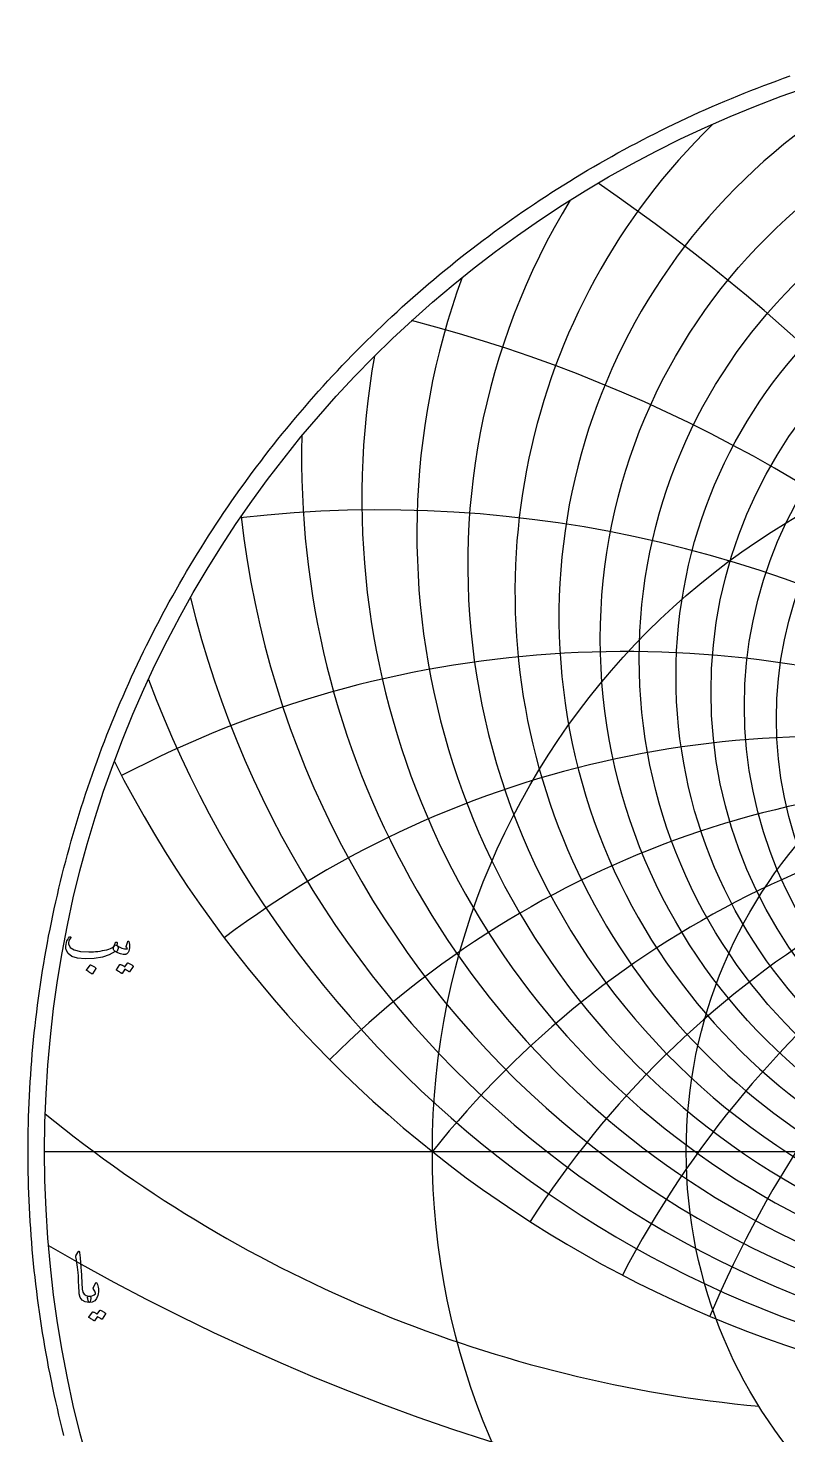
# Model space of a CAD drawing. Header units: millimetres. Extents: x -75 to 75, y -75 to 77.
# Drawn here: x -75.3 to -25.1, y -18.7 to 74.2 of the extents above; entities that cross this region are included whole.
import ezdxf

# ---------------------------------------------------------------- set-up
doc = ezdxf.new("R2010")
doc.units = ezdxf.units.MM
for name, color, linetype in [('CUT_OUTER', 1, 'Continuous'), ('ENGRAVE', 7, 'Continuous'), ('ENGRAVE_FINE', 8, 'Continuous'), ('TEXT', 5, 'Continuous')]:
    doc.layers.add(name, color=color, linetype=linetype)

msp = doc.modelspace()

# ---------------------------------------------------------------- linework, layer by layer
at = {"layer": 'CUT_OUTER'}
msp.add_lwpolyline([(-72.966, -18.7536), (-73.0797, -18.3055), (-73.1907, -17.8568), (-73.2989, -17.4073), (-73.4043, -16.9573), (-73.507, -16.5065), (-73.6069, -16.0552), (-73.704, -15.6033), (-73.7983, -15.1507), (-73.8899, -14.6976), (-73.9787, -14.244), (-74.0647, -13.7898), (-74.1479, -13.3351), (-74.2284, -12.8798), (-74.306, -12.4241), (-74.3808, -11.968), (-74.4529, -11.5114), (-74.5221, -11.0543), (-74.5885, -10.5968), (-74.6521, -10.139), (-74.7129, -9.6807), (-74.7709, -9.2221), (-74.8261, -8.7632), (-74.8785, -8.3039), (-74.928, -7.8443), (-74.9747, -7.3844), (-75.0186, -6.9242), (-75.0597, -6.4638), (-75.0979, -6.0031), (-75.1334, -5.5422), (-75.166, -5.0811), (-75.1957, -4.6198), (-75.2227, -4.1583), (-75.2468, -3.6966), (-75.268, -3.2349), (-75.2865, -2.773), (-75.302, -2.311), (-75.3148, -1.8489), (-75.3247, -1.3867), (-75.3318, -0.9245), (-75.3361, -0.4623), (-75.3375, 0), (-75.3361, 0.4623), (-75.3318, 0.9245), (-75.3247, 1.3867), (-75.3148, 1.8489), (-75.302, 2.311), (-75.2865, 2.773), (-75.268, 3.2349), (-75.2468, 3.6966), (-75.2227, 4.1583), (-75.1957, 4.6198), (-75.166, 5.0811), (-75.1334, 5.5422), (-75.0979, 6.0031), (-75.0597, 6.4638), (-75.0186, 6.9242), (-74.9747, 7.3844), (-74.928, 7.8443), (-74.8785, 8.3039), (-74.8261, 8.7632), (-74.7709, 9.2221), (-74.7129, 9.6807), (-74.6521, 10.139), (-74.5885, 10.5968), (-74.5221, 11.0543), (-74.4529, 11.5114), (-74.3808, 11.968), (-74.306, 12.4241), (-74.2284, 12.8798), (-74.1479, 13.3351), (-74.0647, 13.7898), (-73.9787, 14.244), (-73.8899, 14.6976), (-73.7983, 15.1507), (-73.704, 15.6033), (-73.6069, 16.0552), (-73.507, 16.5065), (-73.4043, 16.9573), (-73.2989, 17.4073), (-73.1907, 17.8568), (-73.0797, 18.3055), (-72.966, 18.7536), (-72.8496, 19.2009), (-72.7304, 19.6476), (-72.6085, 20.0935), (-72.4838, 20.5386), (-72.3564, 20.983), (-72.2263, 21.4266), (-72.0935, 21.8693), (-71.9579, 22.3113), (-71.8197, 22.7524), (-71.6787, 23.1926), (-71.5351, 23.632), (-71.3887, 24.0705), (-71.2397, 24.5081), (-71.088, 24.9447), (-70.9336, 25.3804), (-70.7765, 25.8152), (-70.6168, 26.249), (-70.4544, 26.6818), (-70.2893, 27.1136), (-70.1217, 27.5444), (-69.9513, 27.9741), (-69.7784, 28.4028), (-69.6028, 28.8304), (-69.4246, 29.2569), (-69.2437, 29.6824), (-69.0603, 30.1067), (-68.8743, 30.5299), (-68.6857, 30.9519), (-68.4944, 31.3728), (-68.3007, 31.7924), (-68.1043, 32.2109), (-67.9054, 32.6282), (-67.7039, 33.0443), (-67.4999, 33.4591), (-67.2933, 33.8726), (-67.0842, 34.2849), (-66.8725, 34.6958), (-66.6584, 35.1055), (-66.4417, 35.5139), (-66.2226, 35.9209), (-66.0009, 36.3265), (-65.7768, 36.7308), (-65.5502, 37.1337), (-65.3211, 37.5352), (-65.0896, 37.9353), (-64.8556, 38.334), (-64.6191, 38.7312), (-64.3803, 39.127), (-64.139, 39.5213), (-63.8953, 39.9141), (-63.6492, 40.3054), (-63.4006, 40.6952), (-63.1498, 41.0834), (-62.8965, 41.4701), (-62.6408, 41.8553), (-62.3828, 42.2388), (-62.1225, 42.6208), (-61.8598, 43.0012), (-61.5948, 43.3799), (-61.3275, 43.7571), (-61.0578, 44.1325), (-60.7859, 44.5064), (-60.5116, 44.8785), (-60.2351, 45.2489), (-59.9564, 45.6177), (-59.6753, 45.9847), (-59.392, 46.35), (-59.1065, 46.7136), (-58.8188, 47.0754), (-58.5288, 47.4354), (-58.2367, 47.7936), (-57.9423, 48.15), (-57.6458, 48.5047), (-57.3471, 48.8575), (-57.0462, 49.2084), (-56.7432, 49.5575), (-56.4381, 49.9047), (-56.1308, 50.2501), (-55.8214, 50.5936), (-55.5099, 50.9351), (-55.1963, 51.2748), (-54.8807, 51.6125), (-54.563, 51.9483), (-54.2432, 52.2821), (-53.9214, 52.6139), (-53.5975, 52.9438), (-53.2717, 53.2717), (-52.9438, 53.5975), (-52.6139, 53.9214), (-52.2821, 54.2432), (-51.9483, 54.563), (-51.6125, 54.8807), (-51.2748, 55.1963), (-50.9351, 55.5099), (-50.5936, 55.8214), (-50.2501, 56.1308), (-49.9047, 56.4381), (-49.5575, 56.7432), (-49.2084, 57.0462), (-48.8575, 57.3471), (-48.5047, 57.6458), (-48.15, 57.9423), (-47.7936, 58.2367), (-47.4354, 58.5288), (-47.0754, 58.8188), (-46.7136, 59.1065), (-46.35, 59.392), (-45.9847, 59.6753), (-45.6177, 59.9564), (-45.2489, 60.2351), (-44.8785, 60.5116), (-44.5064, 60.7859), (-44.1325, 61.0578), (-43.7571, 61.3275), (-43.3799, 61.5948), (-43.0012, 61.8598), (-42.6208, 62.1225), (-42.2388, 62.3828), (-41.8553, 62.6408), (-41.4701, 62.8965), (-41.0834, 63.1498), (-40.6952, 63.4006), (-40.3054, 63.6492), (-39.9141, 63.8953), (-39.5213, 64.139), (-39.127, 64.3803), (-38.7312, 64.6191), (-38.334, 64.8556), (-37.9353, 65.0896), (-37.5352, 65.3211), (-37.1337, 65.5502), (-36.7308, 65.7768), (-36.3265, 66.0009), (-35.9209, 66.2226), (-35.5139, 66.4417), (-35.1055, 66.6584), (-34.6958, 66.8725), (-34.2849, 67.0842), (-33.8726, 67.2933), (-33.4591, 67.4999), (-33.0443, 67.7039), (-32.6282, 67.9054), (-32.2109, 68.1043), (-31.7924, 68.3007), (-31.3728, 68.4944), (-30.9519, 68.6857), (-30.5299, 68.8743), (-30.1067, 69.0603), (-29.6824, 69.2437), (-29.2569, 69.4246), (-28.8304, 69.6028), (-28.4028, 69.7784), (-27.9741, 69.9513), (-27.5444, 70.1217), (-27.1136, 70.2893), (-26.6818, 70.4544), (-26.249, 70.6168), (-25.8152, 70.7765), (-25.3804, 70.9336), (-24.9447, 71.088)], dxfattribs=at)
at = {"layer": 'ENGRAVE'}
msp.add_lwpolyline([(-74.25, 0), (74.25, 0)], dxfattribs=at)
for centre, radius in [((0, 0), 74.25), ((0, 33.8858), 37.4977), ((0, 28.6076), 25.8477), ((0, 0), 48.6033), ((0, 0), 31.8152)]:
    msp.add_circle(centre, radius, dxfattribs=at)
for centre, radius, start, end in [((0, 43.1588), 53.2683, 169.817299, 10.182701), ((0, 61.1027), 78.0757, 206.896553, 333.103447), ((0, -38.6608), 62.1042, 38.5, 141.5), ((0, -38.6608), 62.1042, 38.5, 141.5), ((-18.8554, 70.3694), 87.5766, 230.798823, 264.663339)]:
    msp.add_arc(centre, radius, start, end, dxfattribs=at)
at = {"layer": 'ENGRAVE_FINE'}
for centre, radius in [((0, 32.5898), 34.9244), ((0, 31.428), 32.4885), ((0, 30.3852), 30.1732), ((0, 29.4487), 27.9638)]:
    msp.add_circle(centre, radius, dxfattribs=at)
for centre, radius, start, end in [((0, 35.3341), 40.2282, 111.432627, 68.567373), ((0, 36.9563), 43.1394, 134.190083, 45.809917), ((-107.5677, -38.6608), 124.2084, 10.691435, 55.741382), ((-107.5677, -38.6608), 124.2084, 10.691435, 55.741382), ((0, 38.7787), 46.2594, 148.598333, 31.401667), ((0, 40.8331), 49.622, 160.039645, 19.960355), ((-74.0129, -38.6608), 96.617, 14.487373, 75.591597), ((-74.0129, -38.6608), 96.617, 14.487373, 75.591597), ((0, 45.8046), 57.2491, 178.497173, 1.502827), ((-52.1116, -38.6608), 81.0713, 18.497944, 96.512476), ((-52.1116, -38.6608), 81.0713, 18.497944, 96.512476), ((0, 48.8316), 61.6277, 186.385961, 353.614039), ((0, 52.3178), 66.4844, 193.671755, 346.328245), ((-35.8559, -38.6608), 71.7118, 22.798279, 117.663934), ((-35.8559, -38.6608), 71.7118, 22.798279, 117.663934), ((35.8559, -38.6608), 71.7118, 62.336066, 157.201721), ((35.8559, -38.6608), 71.7118, 62.336066, 157.201721), ((0, 56.364), 71.9221, 200.479429, 339.520571), ((-22.6041, -38.6608), 66.0899, 27.481076, 126.986234), ((-22.6041, -38.6608), 66.0899, 27.481076, 126.986234), ((22.6041, -38.6608), 66.0899, 53.013766, 152.518924), ((22.6041, -38.6608), 66.0899, 53.013766, 152.518924), ((-10.9506, -38.6608), 63.0623, 32.663988, 134.807896), ((-10.9506, -38.6608), 63.0623, 32.663988, 134.807896), ((10.9506, -38.6608), 63.0623, 45.192104, 147.336012), ((10.9506, -38.6608), 63.0623, 45.192104, 147.336012), ((0, 121.332), 147.4475, 239.880424, 300.119576)]:
    msp.add_arc(centre, radius, start, end, dxfattribs=at)
at = {"layer": 'TEXT'}
for points in [[(-69.4682, 13.6335), (-69.4636, 13.6311), (-69.4594, 13.6288), (-69.4554, 13.6265), (-69.4518, 13.6241), (-69.4481, 13.6215), (-69.4442, 13.6183), (-69.4399, 13.6145), (-69.4354, 13.6101), (-69.3976, 13.5656), (-69.3827, 13.5023), (-69.3906, 13.4204), (-69.4213, 13.3197), (-69.4497, 13.2585), (-69.4787, 13.2201), (-69.5083, 13.2046), (-69.5384, 13.2119), (-69.5536, 13.2193), (-69.5665, 13.2225), (-69.5771, 13.2216), (-69.5853, 13.2166), (-69.9693, 13.0064), (-70.4284, 12.8583), (-70.9623, 12.7722), (-71.5712, 12.7482), (-72.0636, 12.7904), (-72.4354, 12.9028), (-72.6866, 13.0855), (-72.8171, 13.3384), (-72.8373, 13.4578), (-72.8417, 13.5773), (-72.8303, 13.6967), (-72.8031, 13.8162), (-72.7659, 13.9218), (-72.7199, 14.0187), (-72.6652, 14.1068), (-72.6017, 14.1862), (-72.5897, 14.1961), (-72.5771, 14.2026), (-72.5639, 14.2055), (-72.5501, 14.2049), (-72.5373, 14.1994), (-72.5267, 14.192), (-72.5185, 14.183), (-72.5127, 14.1721), (-72.51, 14.1616), (-72.5115, 14.1487), (-72.5171, 14.1335), (-72.5267, 14.1159), (-72.5946, 14.0164), (-72.6391, 13.9192), (-72.6602, 13.8243), (-72.6579, 13.7318), (-72.5466, 13.5), (-72.2878, 13.3337), (-71.8815, 13.233), (-71.3277, 13.1979), (-71.1756, 13.2002), (-71.0238, 13.2072), (-70.8723, 13.219), (-70.7211, 13.2354), (-70.5711, 13.2564), (-70.4231, 13.2822), (-70.2772, 13.3126), (-70.1333, 13.3478), (-69.9936, 13.3876), (-69.8792, 13.4274), (-69.7899, 13.4672), (-69.7258, 13.507), (-69.701, 13.5281), (-69.6783, 13.5539), (-69.6577, 13.5843), (-69.6391, 13.6194), (-69.6217, 13.6587), (-69.6046, 13.7014), (-69.5877, 13.7477), (-69.5712, 13.7974), (-69.5648, 13.8126), (-69.5548, 13.8255), (-69.5413, 13.8361), (-69.5244, 13.8443), (-69.5062, 13.8486), (-69.4892, 13.8478), (-69.4734, 13.8416), (-69.4588, 13.8302), (-69.4471, 13.8144), (-69.4401, 13.7951), (-69.4377, 13.7722), (-69.4401, 13.7459)], [(-69.6087, 13.2588), (-69.6596, 13.3071), (-69.686, 13.3677), (-69.6877, 13.4406), (-69.6649, 13.5258), (-69.6154, 13.6022), (-69.57, 13.6487), (-69.5288, 13.6654), (-69.4916, 13.6522), (-69.3159, 13.536), (-69.1403, 13.4543), (-68.9646, 13.4072), (-68.789, 13.3946), (-68.7829, 13.3958), (-68.7785, 13.3993), (-68.7758, 13.4051), (-68.7749, 13.4133), (-68.7793, 13.4289), (-68.7925, 13.452), (-68.8145, 13.4827), (-68.8452, 13.5211), (-68.8511, 13.5328), (-68.8546, 13.5445), (-68.8557, 13.5562), (-68.8546, 13.5679), (-68.7422, 13.8911), (-68.7369, 13.9034), (-68.7304, 13.9122), (-68.7228, 13.9174), (-68.7141, 13.9192), (-68.7053, 13.9177), (-68.6977, 13.9133), (-68.6912, 13.906), (-68.686, 13.8958), (-68.6508, 13.7907), (-68.6297, 13.6862), (-68.6227, 13.5823), (-68.6297, 13.4789), (-68.6526, 13.3504), (-68.6836, 13.2459), (-68.7228, 13.1654), (-68.7703, 13.1089), (-68.8063, 13.0779), (-68.8393, 13.055), (-68.8695, 13.0404), (-68.8967, 13.0339), (-69.0536, 13.0304), (-69.2246, 13.0667), (-69.4096, 13.1428), (-69.6087, 13.2588)], [(-71.2433, 12.3314), (-71.2375, 12.3372), (-71.2293, 12.3407), (-71.2188, 12.3419), (-71.2059, 12.3407), (-71.1148, 12.3038), (-71.0291, 12.2588), (-70.9486, 12.2055), (-70.8733, 12.144), (-70.866, 12.1346), (-70.8628, 12.1253), (-70.8637, 12.1159), (-70.8686, 12.1065), (-71.0888, 11.7506), (-71.097, 11.7421), (-71.1075, 11.74), (-71.1204, 11.7444), (-71.1356, 11.7552), (-71.1488, 11.7646), (-71.1696, 11.7787), (-71.198, 11.7974), (-71.234, 11.8208), (-71.2782, 11.8489), (-71.3312, 11.8817), (-71.3929, 11.9192), (-71.4635, 11.9613), (-71.4729, 11.9684), (-71.4775, 11.9754), (-71.4775, 11.9824), (-71.4729, 11.9894)], [(-68.7749, 12.4625), (-68.7691, 12.4684), (-68.7609, 12.4719), (-68.7504, 12.4731), (-68.7375, 12.4719), (-68.6914, 12.4546), (-68.6467, 12.4356), (-68.6035, 12.4148), (-68.5618, 12.3923), (-68.5213, 12.3677), (-68.4816, 12.3407), (-68.4428, 12.3115), (-68.4049, 12.2798), (-68.3976, 12.2702), (-68.3944, 12.2599), (-68.3953, 12.2491), (-68.4002, 12.2377), (-68.6251, 11.8817), (-68.6312, 11.877), (-68.6403, 11.877), (-68.6523, 11.8817), (-68.6672, 11.8911), (-68.6775, 11.8997), (-68.6941, 11.9116), (-68.7173, 11.9266), (-68.7468, 11.9449), (-68.7831, 11.9668), (-68.8265, 11.9924), (-68.8768, 12.0218), (-68.9342, 12.055), (-69.1122, 11.7787), (-69.1204, 11.7702), (-69.1309, 11.7681), (-69.1438, 11.7725), (-69.159, 11.7834), (-69.1722, 11.7927), (-69.193, 11.8068), (-69.2214, 11.8255), (-69.2574, 11.8489), (-69.3016, 11.877), (-69.3546, 11.9098), (-69.4163, 11.9473), (-69.4869, 11.9894), (-69.4942, 11.9965), (-69.4974, 12.0035), (-69.4966, 12.0105), (-69.4916, 12.0175), (-69.2621, 12.3595), (-69.2562, 12.3653), (-69.248, 12.3688), (-69.2375, 12.37), (-69.2246, 12.3688), (-69.1854, 12.3561), (-69.1473, 12.3413), (-69.1104, 12.3245), (-69.0747, 12.3056), (-69.0402, 12.285), (-69.0068, 12.2629), (-68.9746, 12.2393), (-68.9436, 12.2143)], [(-72.0093, -6.5945), (-72.0003, -6.5804), (-71.9918, -6.5711), (-71.9839, -6.5664), (-71.9765, -6.5664), (-71.9654, -6.5725), (-71.9555, -6.591), (-71.9467, -6.6217), (-71.9391, -6.6647), (-71.9004, -7.0146), (-71.8688, -7.3381), (-71.8442, -7.6352), (-71.8267, -7.906), (-71.8154, -8.1375), (-71.805, -8.3451), (-71.7955, -8.5286), (-71.7868, -8.6882), (-71.7794, -8.8237), (-71.7734, -8.9353), (-71.7688, -9.0228), (-71.7658, -9.0863), (-71.7242, -9.2766), (-71.6323, -9.4165), (-71.49, -9.5061), (-71.2974, -9.5453), (-71.2438, -9.5594), (-71.2096, -9.5922), (-71.1946, -9.6437), (-71.199, -9.7139), (-71.221, -9.8246), (-71.2447, -9.9036), (-71.2702, -9.9511), (-71.2974, -9.9669), (-71.5685, -9.9312), (-71.7681, -9.824), (-71.8963, -9.6454), (-71.9531, -9.3954), (-71.962, -9.2759), (-71.9701, -9.156), (-71.9773, -9.0358), (-71.9836, -8.9153), (-71.9893, -8.7946), (-71.9947, -8.6735), (-71.9998, -8.5522), (-72.0046, -8.4306), (-72.0134, -8.1986), (-72.0257, -7.9897), (-72.0415, -7.804), (-72.0608, -7.6413), (-72.0837, -7.4852), (-72.11, -7.3187), (-72.1399, -7.1421), (-72.1733, -6.9551), (-72.1777, -6.9215), (-72.1768, -6.8907), (-72.1706, -6.8629), (-72.1592, -6.8381)], [(-71.0163, -8.9786), (-70.8852, -8.6882), (-70.8659, -8.6563), (-70.8454, -8.6449), (-70.8237, -8.6539), (-70.8009, -8.6835), (-70.7587, -8.7721), (-70.7259, -8.8644), (-70.7025, -8.9606), (-70.6885, -9.0605), (-70.6841, -9.1649), (-70.6896, -9.2743), (-70.7052, -9.3886), (-70.7306, -9.5079), (-70.8082, -9.7087), (-70.9285, -9.8521), (-71.0916, -9.9382), (-71.2974, -9.9669), (-71.3211, -9.9519), (-71.3454, -9.9072), (-71.3703, -9.8325), (-71.3957, -9.728), (-71.4031, -9.6721), (-71.4016, -9.6261), (-71.3913, -9.5901), (-71.3723, -9.5641), (-71.3571, -9.5541), (-71.3395, -9.5477), (-71.3196, -9.5447), (-71.2974, -9.5453), (-71.1677, -9.5412), (-71.055, -9.5149), (-70.9593, -9.4663), (-70.8805, -9.3954), (-70.877, -9.3899), (-70.8758, -9.3826), (-70.877, -9.3735), (-70.8805, -9.3627), (-70.899, -9.2965), (-70.9262, -9.2292), (-70.9622, -9.1607), (-71.007, -9.091), (-71.0216, -9.0646), (-71.0281, -9.0371), (-71.0263, -9.0084), (-71.0163, -8.9786)], [(-70.5995, -10.4962), (-70.5936, -10.4903), (-70.5854, -10.4868), (-70.5749, -10.4856), (-70.562, -10.4868), (-70.5159, -10.5041), (-70.4713, -10.5231), (-70.4281, -10.5439), (-70.3864, -10.5664), (-70.3458, -10.591), (-70.3062, -10.6179), (-70.2674, -10.6472), (-70.2295, -10.6788), (-70.2221, -10.6885), (-70.2189, -10.6987), (-70.2198, -10.7096), (-70.2248, -10.721), (-70.4496, -11.077), (-70.4557, -11.0816), (-70.4648, -11.0816), (-70.4768, -11.077), (-70.4918, -11.0676), (-70.502, -11.059), (-70.5187, -11.0471), (-70.5418, -11.032), (-70.5714, -11.0137), (-70.6077, -10.9919), (-70.651, -10.9663), (-70.7014, -10.9369), (-70.7587, -10.9037), (-70.9367, -11.18), (-70.9449, -11.1885), (-70.9555, -11.1905), (-70.9683, -11.1861), (-70.9836, -11.1753), (-70.9967, -11.1659), (-71.0175, -11.1519), (-71.0459, -11.1332), (-71.0819, -11.1097), (-71.1261, -11.0816), (-71.1791, -11.0489), (-71.2409, -11.0114), (-71.3114, -10.9692), (-71.3187, -10.9622), (-71.322, -10.9552), (-71.3211, -10.9481), (-71.3161, -10.9411), (-71.0866, -10.5992), (-71.0807, -10.5933), (-71.0726, -10.5898), (-71.062, -10.5887), (-71.0491, -10.5898), (-71.0099, -10.6026), (-70.9718, -10.6174), (-70.935, -10.6342), (-70.8992, -10.6531), (-70.8647, -10.6737), (-70.8313, -10.6958), (-70.7991, -10.7194), (-70.7681, -10.7444)]]:
    msp.add_lwpolyline(points, close=True, dxfattribs=at)

doc.saveas('drawing.dxf')
